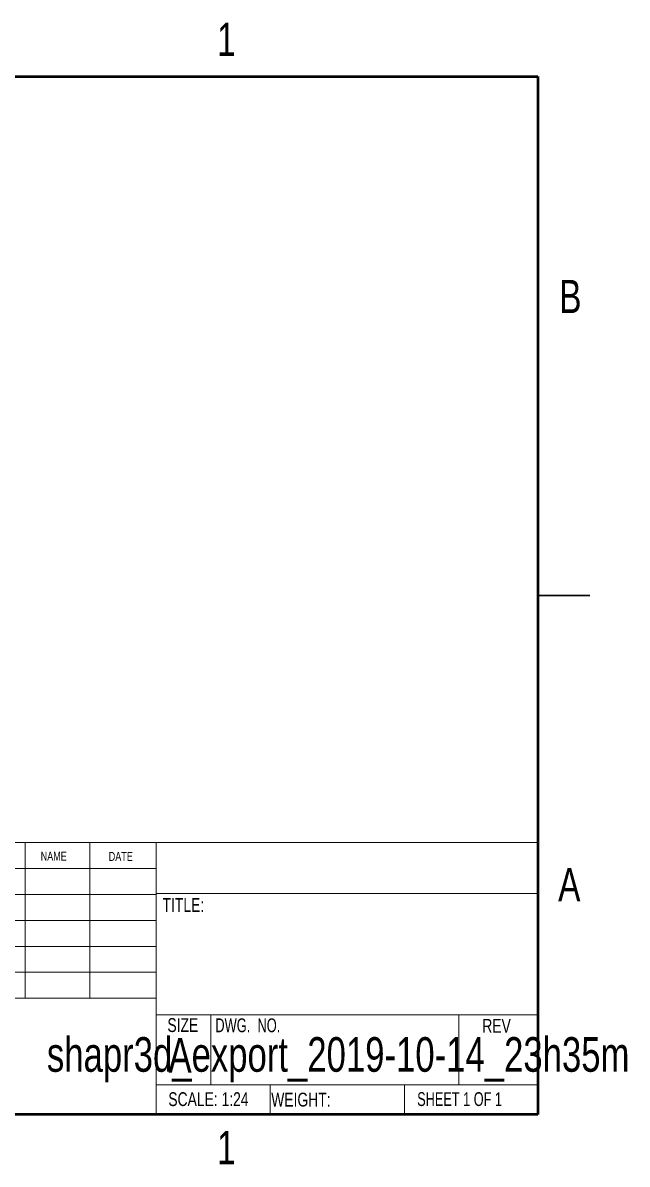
# Model space of a CAD drawing. Header units: inches. Extents: x 0.1 to 11.1, y 0.1 to 8.4.
# Drawn here: x 6.78 to 11.14, y 0.14 to 8.39 of the extents above; entities that cross this region are included whole.
import ezdxf

# ---------------------------------------------------------------- set-up
doc = ezdxf.new("R2010")
doc.units = ezdxf.units.IN
doc.header["$MEASUREMENT"] = 0
doc.styles.add('SLDTEXTSTYLE0', font='TXT', dxfattribs={"width": 0.75})
doc.styles.add('SLDTEXTSTYLE1', font='TXT', dxfattribs={"width": 0.6875})
doc.styles.add('SLDTEXTSTYLE2', font='TXT', dxfattribs={"width": 0.694444})

msp = doc.modelspace()

# ---------------------------------------------------------------- linework, layer by layer
at = {"color": 7, "linetype": 'Continuous', "lineweight": 50}
for p, q in [((0.5, 8), (10.5, 8)), ((10.5, 8), (10.5, 0.5)), ((10.5, 0.5), (0.5, 0.5))]:
    msp.add_line(p, q, dxfattribs=at)
at = {"color": 7, "linetype": 'Continuous', "lineweight": 25}
for p, q in [((10.875, 4.25), (10.5, 4.25)), ((10.5, 4.25), (10.875, 4.25))]:
    msp.add_line(p, q, dxfattribs=at)
at = {"color": 7, "linetype": 'Continuous', "lineweight": 18}
for p, q in [((2.6911, 2.4643), (10.5, 2.4643)), ((6.7937, 2.4643), (6.7937, 1.3393)), ((7.2622, 2.4643), (7.2622, 1.3393)), ((7.7413, 2.4643), (7.7413, 0.5)), ((6.0452, 2.2768), (7.7413, 2.2768)), ((6.0452, 2.0893), (7.7413, 2.0893)), ((7.7413, 2.0972), (10.5, 2.0972)), ((6.0452, 1.9018), (7.7413, 1.9018)), ((7.7413, 1.7143), (6.0452, 1.7143)), ((7.7413, 1.5268), (6.0452, 1.5268)), ((7.7413, 1.3393), (6.0497, 1.3393)), ((7.7413, 1.2199), (10.5, 1.2199)), ((8.1368, 1.2199), (8.1368, 0.7129)), ((9.9281, 1.2199), (9.9281, 0.7129)), ((7.7413, 0.7129), (10.5, 0.7129)), ((8.5644, 0.7129), (8.5644, 0.5)), ((9.5363, 0.7129), (9.5363, 0.5))]:
    msp.add_line(p, q, dxfattribs=at)

# ---------------------------------------------------------------- texts
at = {"color": 7, "linetype": 'Continuous', "lineweight": 0}
for s, insert, char_height, attachment_point, style in [('1', (8.2476, 8.3883), 0.24, 2, 'SLDTEXTSTYLE0'), ('B', (10.7344, 6.5307), 0.24, 2, 'SLDTEXTSTYLE0'), ('NAME', (6.9065, 2.3985), 0.065, 1, 'SLDTEXTSTYLE0'), ('DATE', (7.3982, 2.3968), 0.065, 1, 'SLDTEXTSTYLE0'), ('A', (10.7266, 2.2807), 0.24, 2, 'SLDTEXTSTYLE0'), ('TITLE:', (7.7871, 2.0627), 0.1, 1, 'SLDTEXTSTYLE0'), ('SIZE', (7.822, 1.1952), 0.1, 1, 'SLDTEXTSTYLE0'), ('DWG.  NO.', (8.1685, 1.1938), 0.1, 1, 'SLDTEXTSTYLE2'), ('REV', (10.0978, 1.1899), 0.1, 1, 'SLDTEXTSTYLE0'), ('shapr3d_export_2019-10-14_23h35m', (9.0563, 1.058), 0.25, 2, 'SLDTEXTSTYLE0'), ('A', (7.8299, 1.0521), 0.25, 1, 'SLDTEXTSTYLE0'), ('SCALE: 1:24', (7.8287, 0.66), 0.1, 1, 'SLDTEXTSTYLE0'), ('SHEET 1 OF 1', (9.6272, 0.6604), 0.1, 1, 'SLDTEXTSTYLE1'), ('WEIGHT:', (8.5724, 0.6566), 0.1, 1, 'SLDTEXTSTYLE0'), ('1', (8.2476, 0.3801), 0.24, 2, 'SLDTEXTSTYLE0')]:
    msp.add_mtext(s, dxfattribs=dict(at, insert=insert, char_height=char_height, attachment_point=attachment_point, style=style))

doc.saveas('drawing.dxf')
